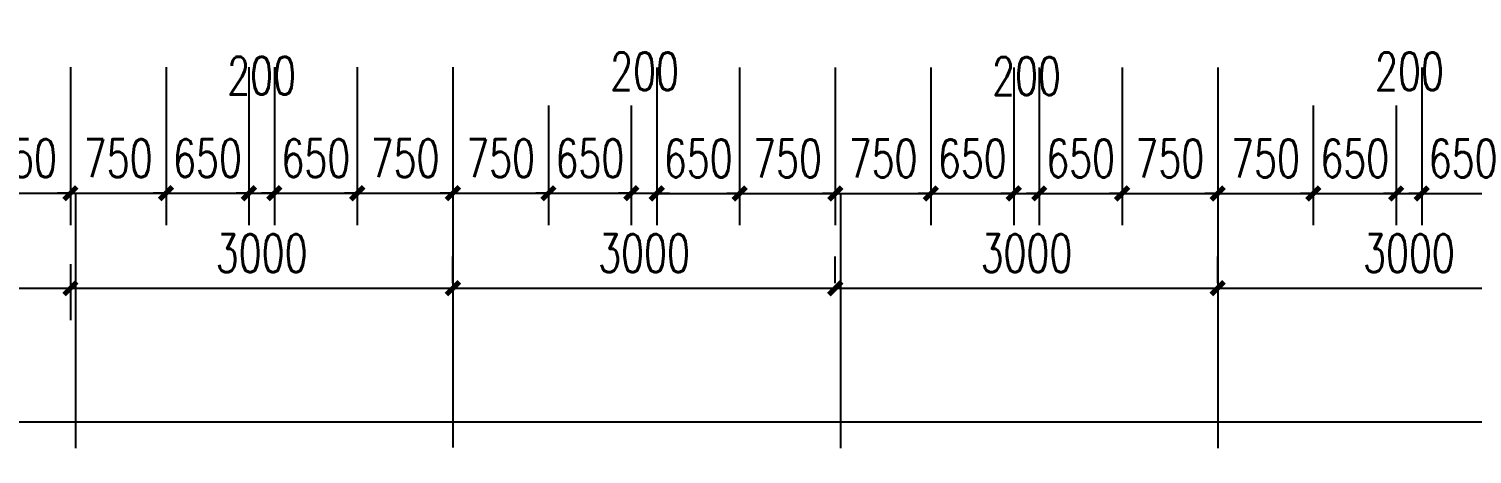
# Model space of a CAD drawing. Header units: millimetres. Extents: x -150677 to 588340, y -254013 to 149700.
# Drawn here: x 167235 to 178557, y -250685 to -247345 of the extents above; entities that cross this region are included whole.
import ezdxf

# ---------------------------------------------------------------- set-up
doc = ezdxf.new("R2010")
doc.units = ezdxf.units.MM
doc.header["$LTSCALE"] = 10
doc.header["$MEASUREMENT"] = 0
doc.layers.add('PUB_DIM', color=3, linetype='Continuous')
doc.styles.add('_TCH_DIM_T3', font='SIMPLEX', dxfattribs={"width": 0.705882, "bigfont": 'GBCBIG'})
doc.dimstyles.new('_TCH_ARCH&&100', dxfattribs={"dimtxt": 297.5, "dimasz": 100, "dimexe": 250, "dimexo": 300, "dimgap": 126.25, "dimtad": 1, "dimdec": 0, "dimzin": 0, "dimdsep": 46, "dimtxsty": '_TCH_DIM_T3', "dimblk": 'ARCHTICK', "dimcen": 0.09, "dimclrt": 7, "dimazin": 2, "dimtfac": 1, "dimtdec": 0, "dimtix": 1, "dimtmove": 2, "dimatfit": 3, "dimfxl": 1, "dimtolj": 1, "dimtzin": 0, "dimarcsym": 0})

# ---------------------------------------------------------------- blocks, each defined once
blk = doc.blocks.new('_ArchTick')
at = {"color": 0, "linetype": 'ByBlock', "const_width": 0.4}
blk.add_lwpolyline([(-0.5, -0.5), (0.5, 0.5)], dxfattribs=at)
blk = doc.blocks.new('*D2090')
at = {"layer": 'Defpoints', "color": 0, "transparency": 16777216}
for p in [(173561, -249382), (170561, -249642), (173561, -249642)]:
    blk.add_point(p, dxfattribs=at)
at = {"layer": 'PUB_DIM', "color": 0, "lineweight": -2, "transparency": 16777216}
for p, q in [((170561, -249342), (170561, -249132)), ((173561, -249342), (173561, -249132)), ((170561, -249382), (173561, -249382))]:
    blk.add_line(p, q, dxfattribs=at)
at = {"layer": 'PUB_DIM', "color": 0, "lineweight": -2, "transparency": 16777216, "xscale": 100, "yscale": 100, "zscale": 100, "rotation": 180}
blk.add_blockref('_ArchTick', (170561, -249382), dxfattribs=at)
at = {"layer": 'PUB_DIM', "color": 0, "lineweight": -2, "transparency": 16777216, "xscale": 100, "yscale": 100, "zscale": 100}
blk.add_blockref('_ArchTick', (173561, -249382), dxfattribs=at)
at = {"layer": 'PUB_DIM', "color": 7, "transparency": 16777216, "insert": (172061, -249107), "char_height": 297.5, "attachment_point": 5, "style": '_TCH_DIM_T3'}
blk.add_mtext('\\A1;3000', dxfattribs=at)
blk = doc.blocks.new('*D2091')
at = {"layer": 'Defpoints', "color": 0, "transparency": 16777216}
for p in [(176561, -249382), (173561, -249642), (176561, -249642)]:
    blk.add_point(p, dxfattribs=at)
at = {"layer": 'PUB_DIM', "color": 0, "lineweight": -2, "transparency": 16777216}
for p, q in [((173561, -249342), (173561, -249132)), ((176561, -249342), (176561, -249132)), ((173561, -249382), (176561, -249382))]:
    blk.add_line(p, q, dxfattribs=at)
at = {"layer": 'PUB_DIM', "color": 0, "lineweight": -2, "transparency": 16777216, "xscale": 100, "yscale": 100, "zscale": 100, "rotation": 180}
blk.add_blockref('_ArchTick', (173561, -249382), dxfattribs=at)
at = {"layer": 'PUB_DIM', "color": 0, "lineweight": -2, "transparency": 16777216, "xscale": 100, "yscale": 100, "zscale": 100}
blk.add_blockref('_ArchTick', (176561, -249382), dxfattribs=at)
at = {"layer": 'PUB_DIM', "color": 7, "transparency": 16777216, "insert": (175061, -249107), "char_height": 297.5, "attachment_point": 5, "style": '_TCH_DIM_T3'}
blk.add_mtext('\\A1;3000', dxfattribs=at)
blk = doc.blocks.new('*D2092')
at = {"layer": 'Defpoints', "color": 0, "transparency": 16777216}
for p in [(179561, -249382), (176561, -249642), (179561, -249642)]:
    blk.add_point(p, dxfattribs=at)
at = {"layer": 'PUB_DIM', "color": 0, "lineweight": -2, "transparency": 16777216}
for p, q in [((176561, -249342), (176561, -249132)), ((179561, -249342), (179561, -249132)), ((176561, -249382), (179561, -249382))]:
    blk.add_line(p, q, dxfattribs=at)
at = {"layer": 'PUB_DIM', "color": 0, "lineweight": -2, "transparency": 16777216, "xscale": 100, "yscale": 100, "zscale": 100, "rotation": 180}
blk.add_blockref('_ArchTick', (176561, -249382), dxfattribs=at)
at = {"layer": 'PUB_DIM', "color": 0, "lineweight": -2, "transparency": 16777216, "xscale": 100, "yscale": 100, "zscale": 100}
blk.add_blockref('_ArchTick', (179561, -249382), dxfattribs=at)
at = {"layer": 'PUB_DIM', "color": 7, "transparency": 16777216, "insert": (178061, -249107), "char_height": 297.5, "attachment_point": 5, "style": '_TCH_DIM_T3'}
blk.add_mtext('\\A1;3000', dxfattribs=at)
blk = doc.blocks.new('*D2104')
at = {"layer": 'Defpoints', "color": 0, "transparency": 16777216}
for p in [(152601, -249635), (213761, -249642), (213761, -250435)]:
    blk.add_point(p, dxfattribs=at)
at = {"layer": 'PUB_DIM', "color": 0, "lineweight": -2, "transparency": 16777216}
for p, q in [((152601, -249935), (152601, -250679)), ((213761, -249942), (213761, -250685)), ((152601, -250429), (213761, -250435))]:
    blk.add_line(p, q, dxfattribs=at)
at = {"layer": 'PUB_DIM', "color": 0, "lineweight": -2, "transparency": 16777216, "xscale": 100, "yscale": 100, "zscale": 100}
for p, rotation in [((152601, -250429), 179.9941247959615), ((213761, -250435), 359.9941247959615)]:
    blk.add_blockref('_ArchTick', p, dxfattribs=dict(at, rotation=rotation))
at = {"layer": 'PUB_DIM', "color": 7, "transparency": 16777216, "insert": (183181, -250157), "char_height": 297.5, "attachment_point": 5, "rotation": 359.9941, "style": '_TCH_DIM_T3'}
blk.add_mtext('\\A1;61200', dxfattribs=at)
blk = doc.blocks.new('*D2221')
at = {"layer": 'Defpoints', "color": 0, "transparency": 16777216}
for p in [(178161, -247348), (178811, -247348), (178811, -248638)]:
    blk.add_point(p, dxfattribs=at)
at = {"layer": 'PUB_DIM', "color": 0, "lineweight": -2, "transparency": 16777216}
for p, q in [((178161, -247648), (178161, -248888)), ((178811, -247648), (178811, -248888)), ((178161, -248638), (178061, -248638)), ((178161, -248638), (178811, -248638)), ((178811, -248638), (178911, -248638))]:
    blk.add_line(p, q, dxfattribs=at)
at = {"layer": 'PUB_DIM', "color": 0, "lineweight": -2, "transparency": 16777216, "xscale": 100, "yscale": 100, "zscale": 100}
blk.add_blockref('_ArchTick', (178161, -248638), dxfattribs=at)
at = {"layer": 'PUB_DIM', "color": 0, "lineweight": -2, "transparency": 16777216, "xscale": 100, "yscale": 100, "zscale": 100, "rotation": 180}
blk.add_blockref('_ArchTick', (178811, -248638), dxfattribs=at)
at = {"layer": 'PUB_DIM', "color": 7, "transparency": 16777216, "insert": (178486, -248363), "char_height": 297.5, "attachment_point": 5, "style": '_TCH_DIM_T3'}
blk.add_mtext('\\A1;650', dxfattribs=at)
blk = doc.blocks.new('*D2222')
at = {"layer": 'Defpoints', "color": 0, "transparency": 16777216}
for p in [(177961, -247648), (178161, -247648), (178161, -248638)]:
    blk.add_point(p, dxfattribs=at)
at = {"layer": 'PUB_DIM', "color": 0, "lineweight": -2, "transparency": 16777216}
for p, q in [((177961, -247948), (177961, -248888)), ((178161, -247948), (178161, -248888)), ((177961, -248638), (177861, -248638)), ((177961, -248638), (178161, -248638)), ((178161, -248638), (178261, -248638))]:
    blk.add_line(p, q, dxfattribs=at)
at = {"layer": 'PUB_DIM', "color": 0, "lineweight": -2, "transparency": 16777216, "xscale": 100, "yscale": 100, "zscale": 100}
blk.add_blockref('_ArchTick', (177961, -248638), dxfattribs=at)
at = {"layer": 'PUB_DIM', "color": 0, "lineweight": -2, "transparency": 16777216, "xscale": 100, "yscale": 100, "zscale": 100, "rotation": 180}
blk.add_blockref('_ArchTick', (178161, -248638), dxfattribs=at)
at = {"layer": 'PUB_DIM', "color": 7, "transparency": 16777216, "insert": (178065, -247679), "char_height": 297.5, "attachment_point": 5, "style": '_TCH_DIM_T3'}
blk.add_mtext('\\A1;200', dxfattribs=at)
blk = doc.blocks.new('*D2223')
at = {"layer": 'Defpoints', "color": 0, "transparency": 16777216}
for p in [(177311, -247648), (177961, -247648), (177961, -248638)]:
    blk.add_point(p, dxfattribs=at)
at = {"layer": 'PUB_DIM', "color": 0, "lineweight": -2, "transparency": 16777216}
for p, q in [((177311, -247948), (177311, -248888)), ((177961, -247948), (177961, -248888)), ((177311, -248638), (177211, -248638)), ((177311, -248638), (177961, -248638)), ((177961, -248638), (178061, -248638))]:
    blk.add_line(p, q, dxfattribs=at)
at = {"layer": 'PUB_DIM', "color": 0, "lineweight": -2, "transparency": 16777216, "xscale": 100, "yscale": 100, "zscale": 100}
blk.add_blockref('_ArchTick', (177311, -248638), dxfattribs=at)
at = {"layer": 'PUB_DIM', "color": 0, "lineweight": -2, "transparency": 16777216, "xscale": 100, "yscale": 100, "zscale": 100, "rotation": 180}
blk.add_blockref('_ArchTick', (177961, -248638), dxfattribs=at)
at = {"layer": 'PUB_DIM', "color": 7, "transparency": 16777216, "insert": (177636, -248363), "char_height": 297.5, "attachment_point": 5, "style": '_TCH_DIM_T3'}
blk.add_mtext('\\A1;650', dxfattribs=at)
blk = doc.blocks.new('*D2224')
at = {"layer": 'Defpoints', "color": 0, "transparency": 16777216}
for p in [(176561, -247648), (177311, -247648), (177311, -248638)]:
    blk.add_point(p, dxfattribs=at)
at = {"layer": 'PUB_DIM', "color": 0, "lineweight": -2, "transparency": 16777216}
for p, q in [((176561, -247948), (176561, -248888)), ((177311, -247948), (177311, -248888)), ((176561, -248638), (176461, -248638)), ((176561, -248638), (177311, -248638)), ((177311, -248638), (177411, -248638))]:
    blk.add_line(p, q, dxfattribs=at)
at = {"layer": 'PUB_DIM', "color": 0, "lineweight": -2, "transparency": 16777216, "xscale": 100, "yscale": 100, "zscale": 100}
blk.add_blockref('_ArchTick', (176561, -248638), dxfattribs=at)
at = {"layer": 'PUB_DIM', "color": 0, "lineweight": -2, "transparency": 16777216, "xscale": 100, "yscale": 100, "zscale": 100, "rotation": 180}
blk.add_blockref('_ArchTick', (177311, -248638), dxfattribs=at)
at = {"layer": 'PUB_DIM', "color": 7, "transparency": 16777216, "insert": (176936, -248363), "char_height": 297.5, "attachment_point": 5, "style": '_TCH_DIM_T3'}
blk.add_mtext('\\A1;750', dxfattribs=at)
blk = doc.blocks.new('*D2225')
at = {"layer": 'Defpoints', "color": 0, "transparency": 16777216}
for p in [(175811, -247348), (176561, -247348), (176561, -248638)]:
    blk.add_point(p, dxfattribs=at)
at = {"layer": 'PUB_DIM', "color": 0, "lineweight": -2, "transparency": 16777216}
for p, q in [((175811, -247648), (175811, -248888)), ((176561, -247648), (176561, -248888)), ((175811, -248638), (175711, -248638)), ((175811, -248638), (176561, -248638)), ((176561, -248638), (176661, -248638))]:
    blk.add_line(p, q, dxfattribs=at)
at = {"layer": 'PUB_DIM', "color": 0, "lineweight": -2, "transparency": 16777216, "xscale": 100, "yscale": 100, "zscale": 100}
blk.add_blockref('_ArchTick', (175811, -248638), dxfattribs=at)
at = {"layer": 'PUB_DIM', "color": 0, "lineweight": -2, "transparency": 16777216, "xscale": 100, "yscale": 100, "zscale": 100, "rotation": 180}
blk.add_blockref('_ArchTick', (176561, -248638), dxfattribs=at)
at = {"layer": 'PUB_DIM', "color": 7, "transparency": 16777216, "insert": (176186, -248363), "char_height": 297.5, "attachment_point": 5, "style": '_TCH_DIM_T3'}
blk.add_mtext('\\A1;750', dxfattribs=at)
blk = doc.blocks.new('*D2226')
at = {"layer": 'Defpoints', "color": 0, "transparency": 16777216}
for p in [(175161, -247348), (175811, -247348), (175811, -248638)]:
    blk.add_point(p, dxfattribs=at)
at = {"layer": 'PUB_DIM', "color": 0, "lineweight": -2, "transparency": 16777216}
for p, q in [((175161, -247648), (175161, -248888)), ((175811, -247648), (175811, -248888)), ((175161, -248638), (175061, -248638)), ((175161, -248638), (175811, -248638)), ((175811, -248638), (175911, -248638))]:
    blk.add_line(p, q, dxfattribs=at)
at = {"layer": 'PUB_DIM', "color": 0, "lineweight": -2, "transparency": 16777216, "xscale": 100, "yscale": 100, "zscale": 100}
blk.add_blockref('_ArchTick', (175161, -248638), dxfattribs=at)
at = {"layer": 'PUB_DIM', "color": 0, "lineweight": -2, "transparency": 16777216, "xscale": 100, "yscale": 100, "zscale": 100, "rotation": 180}
blk.add_blockref('_ArchTick', (175811, -248638), dxfattribs=at)
at = {"layer": 'PUB_DIM', "color": 7, "transparency": 16777216, "insert": (175486, -248363), "char_height": 297.5, "attachment_point": 5, "style": '_TCH_DIM_T3'}
blk.add_mtext('\\A1;650', dxfattribs=at)
blk = doc.blocks.new('*D2227')
at = {"layer": 'Defpoints', "color": 0, "transparency": 16777216}
for p in [(174961, -247348), (175161, -247348), (175161, -248638)]:
    blk.add_point(p, dxfattribs=at)
at = {"layer": 'PUB_DIM', "color": 0, "lineweight": -2, "transparency": 16777216}
for p, q in [((174961, -247648), (174961, -248888)), ((175161, -247648), (175161, -248888)), ((174961, -248638), (174861, -248638)), ((174961, -248638), (175161, -248638)), ((175161, -248638), (175261, -248638))]:
    blk.add_line(p, q, dxfattribs=at)
at = {"layer": 'PUB_DIM', "color": 0, "lineweight": -2, "transparency": 16777216, "xscale": 100, "yscale": 100, "zscale": 100}
blk.add_blockref('_ArchTick', (174961, -248638), dxfattribs=at)
at = {"layer": 'PUB_DIM', "color": 0, "lineweight": -2, "transparency": 16777216, "xscale": 100, "yscale": 100, "zscale": 100, "rotation": 180}
blk.add_blockref('_ArchTick', (175161, -248638), dxfattribs=at)
at = {"layer": 'PUB_DIM', "color": 7, "transparency": 16777216, "insert": (175061, -247716), "char_height": 297.5, "attachment_point": 5, "style": '_TCH_DIM_T3'}
blk.add_mtext('\\A1;200', dxfattribs=at)
blk = doc.blocks.new('*D2228')
at = {"layer": 'Defpoints', "color": 0, "transparency": 16777216}
for p in [(174311, -247348), (174961, -247348), (174961, -248638)]:
    blk.add_point(p, dxfattribs=at)
at = {"layer": 'PUB_DIM', "color": 0, "lineweight": -2, "transparency": 16777216}
for p, q in [((174311, -247648), (174311, -248888)), ((174961, -247648), (174961, -248888)), ((174311, -248638), (174211, -248638)), ((174311, -248638), (174961, -248638)), ((174961, -248638), (175061, -248638))]:
    blk.add_line(p, q, dxfattribs=at)
at = {"layer": 'PUB_DIM', "color": 0, "lineweight": -2, "transparency": 16777216, "xscale": 100, "yscale": 100, "zscale": 100}
blk.add_blockref('_ArchTick', (174311, -248638), dxfattribs=at)
at = {"layer": 'PUB_DIM', "color": 0, "lineweight": -2, "transparency": 16777216, "xscale": 100, "yscale": 100, "zscale": 100, "rotation": 180}
blk.add_blockref('_ArchTick', (174961, -248638), dxfattribs=at)
at = {"layer": 'PUB_DIM', "color": 7, "transparency": 16777216, "insert": (174636, -248363), "char_height": 297.5, "attachment_point": 5, "style": '_TCH_DIM_T3'}
blk.add_mtext('\\A1;650', dxfattribs=at)
blk = doc.blocks.new('*D2229')
at = {"layer": 'Defpoints', "color": 0, "transparency": 16777216}
for p in [(173561, -247348), (174311, -247348), (174311, -248638)]:
    blk.add_point(p, dxfattribs=at)
at = {"layer": 'PUB_DIM', "color": 0, "lineweight": -2, "transparency": 16777216}
for p, q in [((173561, -247648), (173561, -248888)), ((174311, -247648), (174311, -248888)), ((173561, -248638), (173461, -248638)), ((173561, -248638), (174311, -248638)), ((174311, -248638), (174411, -248638))]:
    blk.add_line(p, q, dxfattribs=at)
at = {"layer": 'PUB_DIM', "color": 0, "lineweight": -2, "transparency": 16777216, "xscale": 100, "yscale": 100, "zscale": 100}
blk.add_blockref('_ArchTick', (173561, -248638), dxfattribs=at)
at = {"layer": 'PUB_DIM', "color": 0, "lineweight": -2, "transparency": 16777216, "xscale": 100, "yscale": 100, "zscale": 100, "rotation": 180}
blk.add_blockref('_ArchTick', (174311, -248638), dxfattribs=at)
at = {"layer": 'PUB_DIM', "color": 7, "transparency": 16777216, "insert": (173936, -248363), "char_height": 297.5, "attachment_point": 5, "style": '_TCH_DIM_T3'}
blk.add_mtext('\\A1;750', dxfattribs=at)
blk = doc.blocks.new('*D2230')
at = {"layer": 'Defpoints', "color": 0, "transparency": 16777216}
for p in [(172811, -247348), (173561, -247348), (173561, -248638)]:
    blk.add_point(p, dxfattribs=at)
at = {"layer": 'PUB_DIM', "color": 0, "lineweight": -2, "transparency": 16777216}
for p, q in [((172811, -247648), (172811, -248888)), ((173561, -247648), (173561, -248888)), ((172811, -248638), (172711, -248638)), ((172811, -248638), (173561, -248638)), ((173561, -248638), (173661, -248638))]:
    blk.add_line(p, q, dxfattribs=at)
at = {"layer": 'PUB_DIM', "color": 0, "lineweight": -2, "transparency": 16777216, "xscale": 100, "yscale": 100, "zscale": 100}
blk.add_blockref('_ArchTick', (172811, -248638), dxfattribs=at)
at = {"layer": 'PUB_DIM', "color": 0, "lineweight": -2, "transparency": 16777216, "xscale": 100, "yscale": 100, "zscale": 100, "rotation": 180}
blk.add_blockref('_ArchTick', (173561, -248638), dxfattribs=at)
at = {"layer": 'PUB_DIM', "color": 7, "transparency": 16777216, "insert": (173186, -248363), "char_height": 297.5, "attachment_point": 5, "style": '_TCH_DIM_T3'}
blk.add_mtext('\\A1;750', dxfattribs=at)
blk = doc.blocks.new('*D2231')
at = {"layer": 'Defpoints', "color": 0, "transparency": 16777216}
for p in [(172161, -247348), (172811, -247348), (172811, -248638)]:
    blk.add_point(p, dxfattribs=at)
at = {"layer": 'PUB_DIM', "color": 0, "lineweight": -2, "transparency": 16777216}
for p, q in [((172161, -247648), (172161, -248888)), ((172811, -247648), (172811, -248888)), ((172161, -248638), (172061, -248638)), ((172161, -248638), (172811, -248638)), ((172811, -248638), (172911, -248638))]:
    blk.add_line(p, q, dxfattribs=at)
at = {"layer": 'PUB_DIM', "color": 0, "lineweight": -2, "transparency": 16777216, "xscale": 100, "yscale": 100, "zscale": 100}
blk.add_blockref('_ArchTick', (172161, -248638), dxfattribs=at)
at = {"layer": 'PUB_DIM', "color": 0, "lineweight": -2, "transparency": 16777216, "xscale": 100, "yscale": 100, "zscale": 100, "rotation": 180}
blk.add_blockref('_ArchTick', (172811, -248638), dxfattribs=at)
at = {"layer": 'PUB_DIM', "color": 7, "transparency": 16777216, "insert": (172486, -248363), "char_height": 297.5, "attachment_point": 5, "style": '_TCH_DIM_T3'}
blk.add_mtext('\\A1;650', dxfattribs=at)
blk = doc.blocks.new('*D2232')
at = {"layer": 'Defpoints', "color": 0, "transparency": 16777216}
for p in [(171961, -247648), (172161, -247648), (172161, -248636)]:
    blk.add_point(p, dxfattribs=at)
at = {"layer": 'PUB_DIM', "color": 0, "lineweight": -2, "transparency": 16777216}
for p, q in [((171961, -247948), (171961, -248886)), ((172161, -247948), (172161, -248886)), ((171961, -248636), (171861, -248636)), ((171961, -248636), (172161, -248636)), ((172161, -248636), (172261, -248636))]:
    blk.add_line(p, q, dxfattribs=at)
at = {"layer": 'PUB_DIM', "color": 0, "lineweight": -2, "transparency": 16777216, "xscale": 100, "yscale": 100, "zscale": 100}
blk.add_blockref('_ArchTick', (171961, -248636), dxfattribs=at)
at = {"layer": 'PUB_DIM', "color": 0, "lineweight": -2, "transparency": 16777216, "xscale": 100, "yscale": 100, "zscale": 100, "rotation": 180}
blk.add_blockref('_ArchTick', (172161, -248636), dxfattribs=at)
at = {"layer": 'PUB_DIM', "color": 7, "transparency": 16777216, "insert": (172065, -247679), "char_height": 297.5, "attachment_point": 5, "style": '_TCH_DIM_T3'}
blk.add_mtext('\\A1;200', dxfattribs=at)
blk = doc.blocks.new('*D2233')
at = {"layer": 'Defpoints', "color": 0, "transparency": 16777216}
for p in [(171311, -247648), (171961, -247648), (171961, -248636)]:
    blk.add_point(p, dxfattribs=at)
at = {"layer": 'PUB_DIM', "color": 0, "lineweight": -2, "transparency": 16777216}
for p, q in [((171311, -247948), (171311, -248886)), ((171961, -247948), (171961, -248886)), ((171311, -248636), (171211, -248636)), ((171311, -248636), (171961, -248636)), ((171961, -248636), (172061, -248636))]:
    blk.add_line(p, q, dxfattribs=at)
at = {"layer": 'PUB_DIM', "color": 0, "lineweight": -2, "transparency": 16777216, "xscale": 100, "yscale": 100, "zscale": 100}
blk.add_blockref('_ArchTick', (171311, -248636), dxfattribs=at)
at = {"layer": 'PUB_DIM', "color": 0, "lineweight": -2, "transparency": 16777216, "xscale": 100, "yscale": 100, "zscale": 100, "rotation": 180}
blk.add_blockref('_ArchTick', (171961, -248636), dxfattribs=at)
at = {"layer": 'PUB_DIM', "color": 7, "transparency": 16777216, "insert": (171636, -248361), "char_height": 297.5, "attachment_point": 5, "style": '_TCH_DIM_T3'}
blk.add_mtext('\\A1;650', dxfattribs=at)
blk = doc.blocks.new('*D2234')
at = {"layer": 'Defpoints', "color": 0, "transparency": 16777216}
for p in [(170561, -247648), (171311, -247648), (171311, -248636)]:
    blk.add_point(p, dxfattribs=at)
at = {"layer": 'PUB_DIM', "color": 0, "lineweight": -2, "transparency": 16777216}
for p, q in [((170561, -247948), (170561, -248886)), ((171311, -247948), (171311, -248886)), ((170561, -248636), (170461, -248636)), ((170561, -248636), (171311, -248636)), ((171311, -248636), (171411, -248636))]:
    blk.add_line(p, q, dxfattribs=at)
at = {"layer": 'PUB_DIM', "color": 0, "lineweight": -2, "transparency": 16777216, "xscale": 100, "yscale": 100, "zscale": 100}
blk.add_blockref('_ArchTick', (170561, -248636), dxfattribs=at)
at = {"layer": 'PUB_DIM', "color": 0, "lineweight": -2, "transparency": 16777216, "xscale": 100, "yscale": 100, "zscale": 100, "rotation": 180}
blk.add_blockref('_ArchTick', (171311, -248636), dxfattribs=at)
at = {"layer": 'PUB_DIM', "color": 7, "transparency": 16777216, "insert": (170936, -248361), "char_height": 297.5, "attachment_point": 5, "style": '_TCH_DIM_T3'}
blk.add_mtext('\\A1;750', dxfattribs=at)
blk = doc.blocks.new('*D2235')
at = {"layer": 'Defpoints', "color": 0, "transparency": 16777216}
for p in [(169811, -247345), (170561, -247345), (170561, -248636)]:
    blk.add_point(p, dxfattribs=at)
at = {"layer": 'PUB_DIM', "color": 0, "lineweight": -2, "transparency": 16777216}
for p, q in [((169811, -247645), (169811, -248886)), ((170561, -247645), (170561, -248886)), ((169811, -248636), (169711, -248636)), ((169811, -248636), (170561, -248636)), ((170561, -248636), (170661, -248636))]:
    blk.add_line(p, q, dxfattribs=at)
at = {"layer": 'PUB_DIM', "color": 0, "lineweight": -2, "transparency": 16777216, "xscale": 100, "yscale": 100, "zscale": 100}
blk.add_blockref('_ArchTick', (169811, -248636), dxfattribs=at)
at = {"layer": 'PUB_DIM', "color": 0, "lineweight": -2, "transparency": 16777216, "xscale": 100, "yscale": 100, "zscale": 100, "rotation": 180}
blk.add_blockref('_ArchTick', (170561, -248636), dxfattribs=at)
at = {"layer": 'PUB_DIM', "color": 7, "transparency": 16777216, "insert": (170186, -248361), "char_height": 297.5, "attachment_point": 5, "style": '_TCH_DIM_T3'}
blk.add_mtext('\\A1;750', dxfattribs=at)
blk = doc.blocks.new('*D2236')
at = {"layer": 'Defpoints', "color": 0, "transparency": 16777216}
for p in [(169161, -247345), (169811, -247345), (169811, -248636)]:
    blk.add_point(p, dxfattribs=at)
at = {"layer": 'PUB_DIM', "color": 0, "lineweight": -2, "transparency": 16777216}
for p, q in [((169161, -247645), (169161, -248886)), ((169811, -247645), (169811, -248886)), ((169161, -248636), (169061, -248636)), ((169161, -248636), (169811, -248636)), ((169811, -248636), (169911, -248636))]:
    blk.add_line(p, q, dxfattribs=at)
at = {"layer": 'PUB_DIM', "color": 0, "lineweight": -2, "transparency": 16777216, "xscale": 100, "yscale": 100, "zscale": 100}
blk.add_blockref('_ArchTick', (169161, -248636), dxfattribs=at)
at = {"layer": 'PUB_DIM', "color": 0, "lineweight": -2, "transparency": 16777216, "xscale": 100, "yscale": 100, "zscale": 100, "rotation": 180}
blk.add_blockref('_ArchTick', (169811, -248636), dxfattribs=at)
at = {"layer": 'PUB_DIM', "color": 7, "transparency": 16777216, "insert": (169486, -248361), "char_height": 297.5, "attachment_point": 5, "style": '_TCH_DIM_T3'}
blk.add_mtext('\\A1;650', dxfattribs=at)
blk = doc.blocks.new('*D2237')
at = {"layer": 'Defpoints', "color": 0, "transparency": 16777216}
for p in [(168961, -247345), (169161, -247345), (169161, -248636)]:
    blk.add_point(p, dxfattribs=at)
at = {"layer": 'PUB_DIM', "color": 0, "lineweight": -2, "transparency": 16777216}
for p, q in [((168961, -247645), (168961, -248886)), ((169161, -247645), (169161, -248886)), ((168961, -248636), (168861, -248636)), ((168961, -248636), (169161, -248636)), ((169161, -248636), (169261, -248636))]:
    blk.add_line(p, q, dxfattribs=at)
at = {"layer": 'PUB_DIM', "color": 0, "lineweight": -2, "transparency": 16777216, "xscale": 100, "yscale": 100, "zscale": 100}
blk.add_blockref('_ArchTick', (168961, -248636), dxfattribs=at)
at = {"layer": 'PUB_DIM', "color": 0, "lineweight": -2, "transparency": 16777216, "xscale": 100, "yscale": 100, "zscale": 100, "rotation": 180}
blk.add_blockref('_ArchTick', (169161, -248636), dxfattribs=at)
at = {"layer": 'PUB_DIM', "color": 7, "transparency": 16777216, "insert": (169061, -247713), "char_height": 297.5, "attachment_point": 5, "style": '_TCH_DIM_T3'}
blk.add_mtext('\\A1;200', dxfattribs=at)
blk = doc.blocks.new('*D2238')
at = {"layer": 'Defpoints', "color": 0, "transparency": 16777216}
for p in [(168311, -247345), (168961, -247345), (168961, -248636)]:
    blk.add_point(p, dxfattribs=at)
at = {"layer": 'PUB_DIM', "color": 0, "lineweight": -2, "transparency": 16777216}
for p, q in [((168311, -247645), (168311, -248886)), ((168961, -247645), (168961, -248886)), ((168311, -248636), (168211, -248636)), ((168311, -248636), (168961, -248636)), ((168961, -248636), (169061, -248636))]:
    blk.add_line(p, q, dxfattribs=at)
at = {"layer": 'PUB_DIM', "color": 0, "lineweight": -2, "transparency": 16777216, "xscale": 100, "yscale": 100, "zscale": 100}
blk.add_blockref('_ArchTick', (168311, -248636), dxfattribs=at)
at = {"layer": 'PUB_DIM', "color": 0, "lineweight": -2, "transparency": 16777216, "xscale": 100, "yscale": 100, "zscale": 100, "rotation": 180}
blk.add_blockref('_ArchTick', (168961, -248636), dxfattribs=at)
at = {"layer": 'PUB_DIM', "color": 7, "transparency": 16777216, "insert": (168636, -248361), "char_height": 297.5, "attachment_point": 5, "style": '_TCH_DIM_T3'}
blk.add_mtext('\\A1;650', dxfattribs=at)
blk = doc.blocks.new('*D2239')
at = {"layer": 'Defpoints', "color": 0, "transparency": 16777216}
for p in [(167561, -247345), (168311, -247345), (168311, -248636)]:
    blk.add_point(p, dxfattribs=at)
at = {"layer": 'PUB_DIM', "color": 0, "lineweight": -2, "transparency": 16777216}
for p, q in [((167561, -247645), (167561, -248886)), ((168311, -247645), (168311, -248886)), ((167561, -248636), (167461, -248636)), ((167561, -248636), (168311, -248636)), ((168311, -248636), (168411, -248636))]:
    blk.add_line(p, q, dxfattribs=at)
at = {"layer": 'PUB_DIM', "color": 0, "lineweight": -2, "transparency": 16777216, "xscale": 100, "yscale": 100, "zscale": 100}
blk.add_blockref('_ArchTick', (167561, -248636), dxfattribs=at)
at = {"layer": 'PUB_DIM', "color": 0, "lineweight": -2, "transparency": 16777216, "xscale": 100, "yscale": 100, "zscale": 100, "rotation": 180}
blk.add_blockref('_ArchTick', (168311, -248636), dxfattribs=at)
at = {"layer": 'PUB_DIM', "color": 7, "transparency": 16777216, "insert": (167936, -248361), "char_height": 297.5, "attachment_point": 5, "style": '_TCH_DIM_T3'}
blk.add_mtext('\\A1;750', dxfattribs=at)
blk = doc.blocks.new('*D2240')
at = {"layer": 'Defpoints', "color": 0, "transparency": 16777216}
for p in [(166811, -247345), (167561, -247345), (167561, -248636)]:
    blk.add_point(p, dxfattribs=at)
at = {"layer": 'PUB_DIM', "color": 0, "lineweight": -2, "transparency": 16777216}
for p, q in [((166811, -247645), (166811, -248886)), ((167561, -247645), (167561, -248886)), ((166811, -248636), (166711, -248636)), ((166811, -248636), (167561, -248636)), ((167561, -248636), (167661, -248636))]:
    blk.add_line(p, q, dxfattribs=at)
at = {"layer": 'PUB_DIM', "color": 0, "lineweight": -2, "transparency": 16777216, "xscale": 100, "yscale": 100, "zscale": 100}
blk.add_blockref('_ArchTick', (166811, -248636), dxfattribs=at)
at = {"layer": 'PUB_DIM', "color": 0, "lineweight": -2, "transparency": 16777216, "xscale": 100, "yscale": 100, "zscale": 100, "rotation": 180}
blk.add_blockref('_ArchTick', (167561, -248636), dxfattribs=at)
at = {"layer": 'PUB_DIM', "color": 7, "transparency": 16777216, "insert": (167186, -248361), "char_height": 297.5, "attachment_point": 5, "style": '_TCH_DIM_T3'}
blk.add_mtext('\\A1;750', dxfattribs=at)
blk = doc.blocks.new('*D2347')
at = {"layer": 'Defpoints', "color": 0, "transparency": 16777216}
for p in [(164561, -248893), (167561, -248893), (167561, -249382)]:
    blk.add_point(p, dxfattribs=at)
at = {"layer": 'PUB_DIM', "color": 0, "lineweight": -2, "transparency": 16777216}
for p, q in [((164561, -249193), (164561, -249632)), ((167561, -249193), (167561, -249632)), ((164561, -249382), (167561, -249382))]:
    blk.add_line(p, q, dxfattribs=at)
at = {"layer": 'PUB_DIM', "color": 0, "lineweight": -2, "transparency": 16777216, "xscale": 100, "yscale": 100, "zscale": 100, "rotation": 180}
blk.add_blockref('_ArchTick', (164561, -249382), dxfattribs=at)
at = {"layer": 'PUB_DIM', "color": 0, "lineweight": -2, "transparency": 16777216, "xscale": 100, "yscale": 100, "zscale": 100}
blk.add_blockref('_ArchTick', (167561, -249382), dxfattribs=at)
at = {"layer": 'PUB_DIM', "color": 7, "transparency": 16777216, "insert": (166061, -249107), "char_height": 297.5, "attachment_point": 5, "style": '_TCH_DIM_T3'}
blk.add_mtext('\\A1;3000', dxfattribs=at)
blk = doc.blocks.new('*D2348')
at = {"layer": 'Defpoints', "color": 0, "transparency": 16777216}
for p in [(167561, -248893), (170561, -248893), (170561, -249382)]:
    blk.add_point(p, dxfattribs=at)
at = {"layer": 'PUB_DIM', "color": 0, "lineweight": -2, "transparency": 16777216}
for p, q in [((167561, -249193), (167561, -249632)), ((170561, -249193), (170561, -249632)), ((167561, -249382), (170561, -249382))]:
    blk.add_line(p, q, dxfattribs=at)
at = {"layer": 'PUB_DIM', "color": 0, "lineweight": -2, "transparency": 16777216, "xscale": 100, "yscale": 100, "zscale": 100, "rotation": 180}
blk.add_blockref('_ArchTick', (167561, -249382), dxfattribs=at)
at = {"layer": 'PUB_DIM', "color": 0, "lineweight": -2, "transparency": 16777216, "xscale": 100, "yscale": 100, "zscale": 100}
blk.add_blockref('_ArchTick', (170561, -249382), dxfattribs=at)
at = {"layer": 'PUB_DIM', "color": 7, "transparency": 16777216, "insert": (169061, -249107), "char_height": 297.5, "attachment_point": 5, "style": '_TCH_DIM_T3'}
blk.add_mtext('\\A1;3000', dxfattribs=at)

msp = doc.modelspace()

# ---------------------------------------------------------------- linework, layer by layer
at = {"layer": 'PUB_DIM'}
for p, q in [((167600.7, -248638.5), (167600.7, -250638.5)), ((170560.7, -248638.5), (170560.7, -250633.5)), ((173600.7, -248638.5), (173600.7, -250638.5)), ((176560.7, -248638.5), (176560.7, -250638.5))]:
    msp.add_line(p, q, dxfattribs=at)

# ---------------------------------------------------------------- dimensions: what is measured, and where the dimension line sits
for p1, p2, distance, picture, middle in [((166810.7, -247345.2), (167560.7, -247345.2), -1290.8, '*D2240', (167185.7, -248361)), ((167560.7, -247345.2), (168310.7, -247345.2), -1290.8, '*D2239', (167935.7, -248361)), ((168310.7, -247345.2), (168960.7, -247345.2), -1290.8, '*D2238', (168635.7, -248361)), ((169160.7, -247345.2), (169810.7, -247345.2), -1290.8, '*D2236', (169485.7, -248361)), ((169810.7, -247345.2), (170560.7, -247345.2), -1290.8, '*D2235', (170185.7, -248361)), ((172160.7, -247347.7), (172810.7, -247347.7), -1290.8, '*D2231', (172485.7, -248363.5)), ((172810.7, -247347.7), (173560.7, -247347.7), -1290.8, '*D2230', (173185.7, -248363.5)), ((173560.7, -247347.7), (174310.7, -247347.7), -1290.8, '*D2229', (173935.7, -248363.5)), ((174310.7, -247347.7), (174960.7, -247347.7), -1290.8, '*D2228', (174635.7, -248363.5)), ((175160.7, -247347.7), (175810.7, -247347.7), -1290.8, '*D2226', (175485.7, -248363.5)), ((175810.7, -247347.7), (176560.7, -247347.7), -1290.8, '*D2225', (176185.7, -248363.5)), ((178160.7, -247347.7), (178810.7, -247347.7), -1290.8, '*D2221', (178485.7, -248363.5)), ((170560.7, -247647.7), (171310.7, -247647.7), -988.3, '*D2234', (170935.7, -248361)), ((171310.7, -247647.7), (171960.7, -247647.7), -988.3, '*D2233', (171635.7, -248361)), ((176560.7, -247647.7), (177310.7, -247647.7), -990.8, '*D2224', (176935.7, -248363.5)), ((177310.7, -247647.7), (177960.7, -247647.7), -990.8, '*D2223', (177635.7, -248363.5)), ((164560.7, -248892.9), (167560.7, -248892.9), -489.6, '*D2347', (166060.7, -249107.4)), ((167560.7, -248892.9), (170560.7, -248892.9), -489.6, '*D2348', (169060.7, -249107.4)), ((170560.7, -249641.6), (173560.7, -249641.6), 259.2, '*D2090', (172060.7, -249107.4)), ((173560.7, -249641.6), (176560.7, -249641.6), 259.2, '*D2091', (175060.7, -249107.4)), ((176560.7, -249641.6), (179560.7, -249641.6), 259.2, '*D2092', (178060.7, -249107.4))]:
    dim = msp.add_aligned_dim(p1=p1, p2=p2, distance=distance, dimstyle='_TCH_ARCH&&100', dxfattribs=at)
    dim.commit()
    dim.dimension.update_dxf_attribs({"geometry": picture, "text_midpoint": middle})
for base, p1, p2, picture, middle in [((169160.7, -248636), (168960.7, -247345.2), (169160.7, -247345.2), '*D2237', (169060.7, -247713.5)), ((175160.7, -248638.5), (174960.7, -247347.7), (175160.7, -247347.7), '*D2227', (175060.7, -247716)), ((172160.7, -248636), (171960.7, -247647.7), (172160.7, -247647.7), '*D2232', (172065.2, -247679.4)), ((178160.7, -248638.5), (177960.7, -247647.7), (178160.7, -247647.7), '*D2222', (178065.2, -247679.4))]:
    dim = msp.add_linear_dim(base=base, p1=p1, p2=p2, angle=0, dimstyle='_TCH_ARCH&&100', dxfattribs=at)
    dim.commit()
    dim.dimension.update_dxf_attribs({"geometry": picture, "text_midpoint": middle, "dimtype": 161})
dim = msp.add_aligned_dim(p1=(152600.7, -249635.3), p2=(213760.7, -249641.6), distance=-793.4, text='61200', dimstyle='_TCH_ARCH&&100', dxfattribs=at)
dim.commit()
dim.dimension.update_dxf_attribs({"geometry": '*D2104', "text_midpoint": (183180.6, -250156.9)})

doc.saveas('drawing.dxf')
